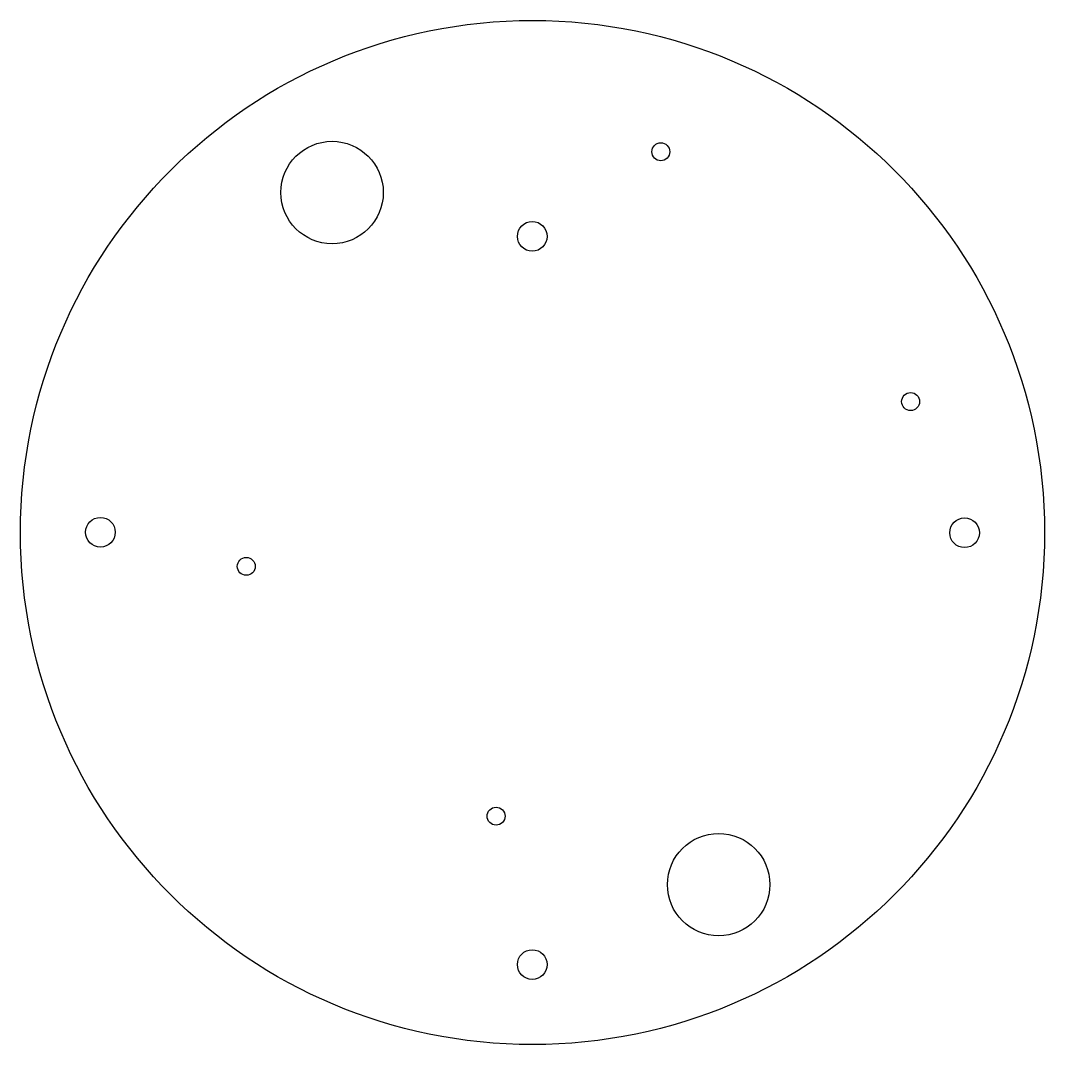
# Model space of a CAD drawing. Header units: millimetres. Extents: x -100 to 100, y -100 to 100.
import ezdxf

# ---------------------------------------------------------------- set-up
doc = ezdxf.new("R2010")
doc.units = ezdxf.units.MM
doc.layers.get('0').update_dxf_attribs({"linetype": 'CONTINUOUS'})

msp = doc.modelspace()

# ---------------------------------------------------------------- linework, layer by layer
for centre, radius in [((0, 0), 100), ((-39.14, 66.4), 10), ((25.06, 74.36), 1.75), ((-0.04, 57.84), 2.9), ((-0.04, 57.84), 2.9), ((73.85, 25.57), 1.75), ((-84.39, 0.04), 2.9), ((-84.39, 0.04), 2.9), ((84.39, -0.04), 2.9), ((84.39, -0.04), 2.9), ((-55.9, -6.61), 1.75), ((-7.11, -55.4), 1.75), ((36.36, -68.77), 10), ((-0.04, -84.39), 2.9), ((-0.04, -84.39), 2.9)]:
    msp.add_circle(centre, radius)

doc.saveas('drawing.dxf')
